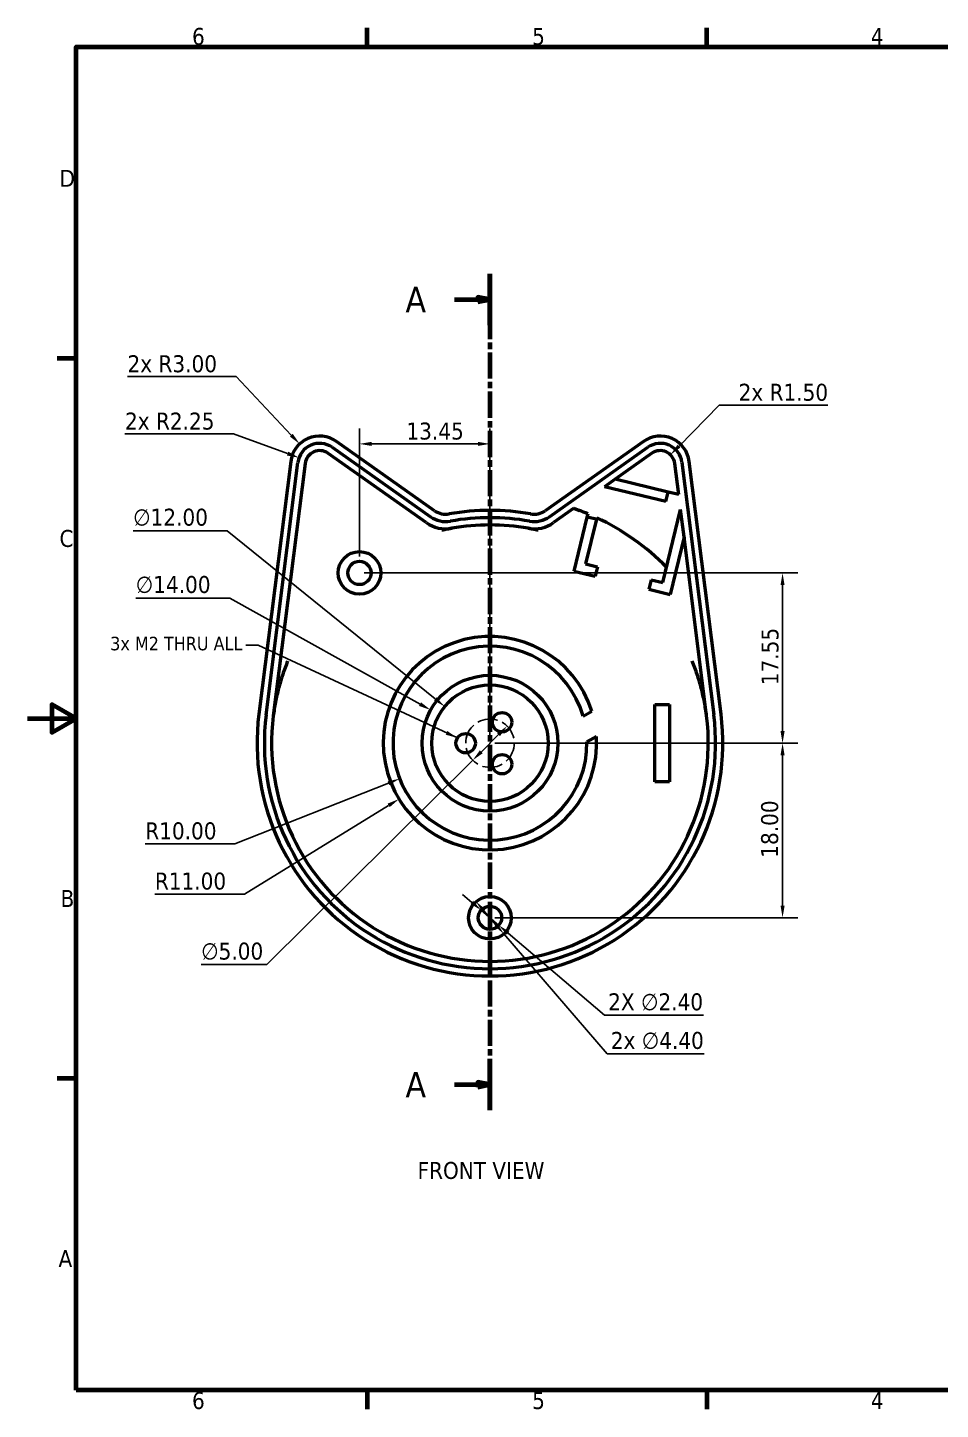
# Model space of a CAD drawing. Header units: millimetres. Extents: x 0 to 210, y 0 to 149.
# Drawn here: x 0 to 94, y 3 to 145.5 of the extents above; entities that cross this region are included whole.
import ezdxf

# ---------------------------------------------------------------- set-up
doc = ezdxf.new("R2010")
doc.units = ezdxf.units.MM
doc.header["$LTSCALE"] = 0.5
doc.linetypes.add('CHAIN', pattern=[0.3543, 0.2362, -0.0295, 0.0591, -0.0295])
doc.linetypes.add('DASHED', pattern=[0.2068, 0.1655, -0.0413])
for name, color, linetype, lineweight in [('Border (ISO)', 7, 'Continuous', 70), ('Dimension (ISO)', 7, 'Continuous', 25), ('Section Line (ISO)', 7, 'CHAIN', 70), ('Sketch Geometry (ISO)', 7, 'Continuous', 25), ('Symbol (ISO)', 7, 'Continuous', 25), ('Visible (ISO)', 7, 'Continuous', 50)]:
    doc.layers.add(name, color=color, linetype=linetype, lineweight=lineweight)
doc.styles.add('Label Text (ISO)', font='tahoma.ttf')
doc.styles.add('Note Text (ISO)', font='tahoma.ttf')
doc.dimstyles.new('Default (ISO)', dxfattribs={"dimscale": 0.5, "dimtxt": 3.5, "dimasz": 2.5, "dimexe": 3.175, "dimexo": 1, "dimgap": 0.762, "dimtad": 1, "dimtoh": 1, "dimzin": 0, "dimdsep": 46, "dimtxsty": 'Note Text (ISO)', "dimcen": 0.09, "dimdle": 10, "dimclrd": 256, "dimclre": 256, "dimclrt": 256, "dimazin": 0, "dimtfac": 1.001486, "dimtmove": 0, "dimatfit": 3, "dimfxl": 0, "dimtolj": 1, "dimtzin": 0, "dimlwd": -1, "dimlwe": -1, "dimarcsym": 0})
doc.dimstyles.new('Default - Method 1b (ISO)$7', dxfattribs={"dimscale": 0.5, "dimtxt": 3.5, "dimasz": 2.5, "dimexe": 3.175, "dimexo": 0, "dimgap": 0.762, "dimtad": 1, "dimtoh": 1, "dimtxsty": 'Note Text (ISO)', "dimcen": 0.09, "dimdle": 10, "dimclrd": 256, "dimclre": 256, "dimclrt": 256, "dimazin": 2, "dimtfac": 1, "dimtmove": 0, "dimatfit": 3, "dimfxl": 0, "dimtolj": 1, "dimlwd": -1, "dimlwe": -1, "dimarcsym": 0})

# ---------------------------------------------------------------- blocks, each defined once
blk = doc.blocks.new('Borders Default Border')
at = {"layer": 'Border (ISO)'}
for p, q in [((70, 287), (70, 290.9)), ((140, 287), (140, 290.9)), ((10, 222.75), (6.1, 222.75)), ((10, 74.25), (6.1, 74.25)), ((70, 10), (70, 6.1)), ((140, 10), (140, 6.1))]:
    blk.add_line(p, q, dxfattribs=at)
at = {"layer": 'Border (ISO)', "flags": 128}
for points in [[(10, 10), (10, 287), (410, 287), (410, 10), (10, 10)], [(0, 148.5), (10, 148.5), (5, 151.39), (5, 145.61), (10, 148.5)]]:
    blk.add_lwpolyline(points, dxfattribs=at)
at = {"layer": 'Border (ISO)', "char_height": 3.5, "attachment_point": 7, "style": 'Note Text (ISO)'}
for s, insert in [('6', (33.88, 287.33)), ('5', (103.98, 287.33)), ('4', (173.78, 287.4)), ('D', (6.57, 258.13)), ('C', (6.56, 183.81)), ('B', (6.78, 109.63)), ('A', (6.36, 35.38)), ('6', (33.88, 6.03)), ('5', (103.98, 6.03)), ('4', (173.78, 6.1))]:
    blk.add_mtext(s, dxfattribs=dict(at, insert=insert))
blk = doc.blocks.new('*D7')
at = {"layer": 'Defpoints', "color": 0, "transparency": 16777216}
for p in [(49.41, 73.46), (45.86, 69.94)]:
    blk.add_point(p, dxfattribs=at)
at = {"layer": 'Dimension (ISO)', "transparency": 16777216}
for p, q in [((48.53, 72.58), (46.75, 70.82)), ((45.86, 69.94), (24.64, 48.88)), ((24.64, 48.88), (17.88, 48.88))]:
    blk.add_line(p, q, dxfattribs=at)
for points in [[(48.38, 72.73), (48.67, 72.43), (49.41, 73.46)], [(46.6, 70.97), (46.9, 70.67), (45.86, 69.94)]]:
    blk.add_solid(points, dxfattribs=at)
at = {"layer": 'Dimension (ISO)', "transparency": 16777216, "insert": (17.88, 51.14), "char_height": 1.75, "attachment_point": 1, "style": 'Note Text (ISO)'}
blk.add_mtext('\\A1;∅5.00', dxfattribs=at)
blk = doc.blocks.new('*D8')
at = {"layer": 'Defpoints', "color": 0, "transparency": 16777216}
for p in [(47.64, 102.56), (34.19, 90.45), (47.64, 71.7)]:
    blk.add_point(p, dxfattribs=at)
at = {"layer": 'Dimension (ISO)', "transparency": 16777216}
for p, q in [((34.19, 90.95), (34.19, 104.15)), ((47.64, 72.2), (47.64, 104.15)), ((35.44, 102.56), (46.39, 102.56))]:
    blk.add_line(p, q, dxfattribs=at)
for points in [[(35.44, 102.77), (35.44, 102.35), (34.19, 102.56)], [(46.39, 102.77), (46.39, 102.35), (47.64, 102.56)]]:
    blk.add_solid(points, dxfattribs=at)
at = {"layer": 'Dimension (ISO)', "transparency": 16777216, "insert": (39.03, 104.76), "char_height": 1.75, "attachment_point": 1, "style": 'Note Text (ISO)'}
blk.add_mtext('\\A1;13.45', dxfattribs=at)
blk = doc.blocks.new('*D9')
at = {"layer": 'Defpoints', "color": 0, "transparency": 16777216}
for p in [(34.19, 89.25), (77.79, 89.25), (47.64, 71.7)]:
    blk.add_point(p, dxfattribs=at)
at = {"layer": 'Dimension (ISO)', "transparency": 16777216}
for p, q in [((34.69, 89.25), (79.38, 89.25)), ((77.79, 72.95), (77.79, 88)), ((48.14, 71.7), (79.38, 71.7))]:
    blk.add_line(p, q, dxfattribs=at)
for points in [[(77.58, 88), (78, 88), (77.79, 89.25)], [(77.58, 72.95), (78, 72.95), (77.79, 71.7)]]:
    blk.add_solid(points, dxfattribs=at)
at = {"layer": 'Dimension (ISO)', "transparency": 16777216, "insert": (75.62, 77.68), "char_height": 1.75, "attachment_point": 1, "rotation": 90, "style": 'Note Text (ISO)'}
blk.add_mtext('\\A1;17.55', dxfattribs=at)
blk = doc.blocks.new('2dTransSection0')
at = {"layer": 'Section Line (ISO)', "linetype": 'CHAIN', "ltscale": 45.695759}
blk.add_line((95.28, 240.19), (95.28, 67.7), dxfattribs=at)
at = {"layer": 'Section Line (ISO)', "linetype": 'Continuous', "lineweight": 140}
for p, q in [((95.28, 240.19), (95.28, 229.6)), ((95.28, 78.29), (95.28, 67.7))]:
    blk.add_line(p, q, dxfattribs=at)
at = {"layer": 'Section Line (ISO)', "linetype": 'Continuous'}
for p, q in [((87.99, 234.9), (92.78, 234.9)), ((95.28, 234.9), (92.78, 235.4)), ((92.78, 235.4), (92.78, 234.4)), ((92.78, 234.9), (95.28, 234.9)), ((92.78, 234.4), (95.28, 234.9)), ((87.99, 73), (92.78, 73)), ((95.28, 73), (92.78, 73.5)), ((92.78, 73.5), (92.78, 72.5)), ((92.78, 73), (95.28, 73)), ((92.78, 72.5), (95.28, 73))]:
    blk.add_line(p, q, dxfattribs=at)
at = {"layer": 'Section Line (ISO)', "linetype": 'Continuous', "flags": 128}
for points in [[(92.78, 234.4), (95.28, 234.9), (92.78, 235.4), (92.78, 234.4)], [(92.78, 72.5), (95.28, 73), (92.78, 73.5), (92.78, 72.5)]]:
    blk.add_lwpolyline(points, dxfattribs=at)
at = {"layer": 'Section Line (ISO)'}
for points in [[(92.78, 234.4), (95.28, 234.9), (92.78, 235.4), (92.78, 234.4)], [(92.78, 72.5), (95.28, 73), (92.78, 73.5), (92.78, 72.5)]]:
    blk.add_solid(points, dxfattribs=at)
at = {"layer": 'Section Line (ISO)', "char_height": 5.25, "attachment_point": 7, "style": 'Label Text (ISO)'}
for insert in [(77.87, 232.27), (77.87, 70.37)]:
    blk.add_mtext('A ', dxfattribs=dict(at, insert=insert))
blk = doc.blocks.new('*D13')
at = {"layer": 'Defpoints', "color": 0, "transparency": 16777216}
for p in [(47.64, 71.7), (77.79, 71.7), (47.64, 53.7)]:
    blk.add_point(p, dxfattribs=at)
at = {"layer": 'Dimension (ISO)', "transparency": 16777216}
for p, q in [((48.14, 71.7), (79.38, 71.7)), ((77.79, 54.95), (77.79, 70.45)), ((48.14, 53.7), (79.38, 53.7))]:
    blk.add_line(p, q, dxfattribs=at)
for points in [[(77.58, 70.45), (78, 70.45), (77.79, 71.7)], [(77.58, 54.95), (78, 54.95), (77.79, 53.7)]]:
    blk.add_solid(points, dxfattribs=at)
at = {"layer": 'Dimension (ISO)', "transparency": 16777216, "insert": (75.58, 59.89), "char_height": 1.75, "attachment_point": 1, "rotation": 90, "style": 'Note Text (ISO)'}
blk.add_mtext('\\A1;18.00', dxfattribs=at)
blk = doc.blocks.new('*D14')
at = {"layer": 'Defpoints', "color": 0, "transparency": 16777216}
for p in [(47.64, 71.7), (38.27, 65.94)]:
    blk.add_point(p, dxfattribs=at)
at = {"layer": 'Dimension (ISO)', "transparency": 16777216}
for p, q in [((22.33, 56.15), (37.2, 65.29)), ((13.11, 56.15), (22.33, 56.15))]:
    blk.add_line(p, q, dxfattribs=at)
blk.add_solid([(37.09, 65.47), (37.31, 65.11), (38.27, 65.94)], dxfattribs=at)
at = {"layer": 'Dimension (ISO)', "transparency": 16777216, "insert": (13.11, 58.36), "char_height": 1.75, "attachment_point": 1, "style": 'Note Text (ISO)'}
blk.add_mtext('\\A1;R11.00', dxfattribs=at)
blk = doc.blocks.new('*D15')
at = {"layer": 'Defpoints', "color": 0, "transparency": 16777216}
for p in [(47.64, 71.7), (38.33, 68.04)]:
    blk.add_point(p, dxfattribs=at)
at = {"layer": 'Dimension (ISO)', "transparency": 16777216}
for p, q in [((21.34, 61.34), (37.17, 67.58)), ((12.12, 61.34), (21.34, 61.34))]:
    blk.add_line(p, q, dxfattribs=at)
blk.add_solid([(37.1, 67.77), (37.25, 67.38), (38.33, 68.04)], dxfattribs=at)
at = {"layer": 'Dimension (ISO)', "transparency": 16777216, "insert": (12.12, 63.54), "char_height": 1.75, "attachment_point": 1, "style": 'Note Text (ISO)'}
blk.add_mtext('\\A1;R10.00', dxfattribs=at)
blk = doc.blocks.new('*D16')
at = {"layer": 'Defpoints', "color": 0, "transparency": 16777216}
for p in [(41.53, 75.12), (53.75, 68.29)]:
    blk.add_point(p, dxfattribs=at)
at = {"layer": 'Dimension (ISO)', "transparency": 16777216}
for p, q in [((11.14, 86.67), (20.84, 86.67)), ((20.84, 86.67), (40.44, 75.72)), ((47.59, 71.7), (47.68, 71.7)), ((47.64, 71.66), (47.64, 71.75))]:
    blk.add_line(p, q, dxfattribs=at)
blk.add_solid([(40.54, 75.91), (40.33, 75.54), (41.53, 75.12)], dxfattribs=at)
at = {"layer": 'Dimension (ISO)', "transparency": 16777216, "insert": (11.14, 88.94), "char_height": 1.75, "attachment_point": 1, "style": 'Note Text (ISO)'}
blk.add_mtext('\\A1;∅14.00', dxfattribs=at)
blk = doc.blocks.new('*D17')
at = {"layer": 'Defpoints', "color": 0, "transparency": 16777216}
for p in [(42.98, 75.48), (52.3, 67.93)]:
    blk.add_point(p, dxfattribs=at)
at = {"layer": 'Dimension (ISO)', "transparency": 16777216}
for p, q in [((10.87, 93.61), (20.57, 93.61)), ((20.57, 93.61), (42, 76.26)), ((47.59, 71.7), (47.68, 71.7)), ((47.64, 71.66), (47.64, 71.75))]:
    blk.add_line(p, q, dxfattribs=at)
blk.add_solid([(42.13, 76.42), (41.87, 76.1), (42.98, 75.48)], dxfattribs=at)
at = {"layer": 'Dimension (ISO)', "transparency": 16777216, "insert": (10.87, 95.88), "char_height": 1.75, "attachment_point": 1, "style": 'Note Text (ISO)'}
blk.add_mtext('\\A1;∅12.00', dxfattribs=at)
blk = doc.blocks.new('*D18')
at = {"layer": 'Defpoints', "color": 0, "transparency": 16777216}
for p in [(46.73, 54.48), (48.55, 52.92)]:
    blk.add_point(p, dxfattribs=at)
at = {"layer": 'Dimension (ISO)', "transparency": 16777216}
for p, q in [((45.77, 55.29), (44.82, 56.1)), ((46.73, 54.48), (48.55, 52.92)), ((49.5, 52.11), (59.44, 43.65)), ((59.44, 43.65), (69.63, 43.65))]:
    blk.add_line(p, q, dxfattribs=at)
for points in [[(45.91, 55.45), (45.64, 55.13), (46.73, 54.48)], [(49.64, 52.27), (49.37, 51.95), (48.55, 52.92)]]:
    blk.add_solid(points, dxfattribs=at)
at = {"layer": 'Dimension (ISO)', "transparency": 16777216, "insert": (59.82, 45.91), "char_height": 1.75, "attachment_point": 1, "style": 'Note Text (ISO)'}
blk.add_mtext('\\A1;\\fTahoma|b0|i0;2X ∅2.40 ', dxfattribs=at)
blk = doc.blocks.new('*D19')
at = {"layer": 'Defpoints', "color": 0, "transparency": 16777216}
for p in [(28.03, 102.55), (30.08, 100.37)]:
    blk.add_point(p, dxfattribs=at)
at = {"layer": 'Dimension (ISO)', "transparency": 16777216}
for p, q in [((10.29, 109.5), (21.48, 109.5)), ((21.48, 109.5), (27.17, 103.46))]:
    blk.add_line(p, q, dxfattribs=at)
blk.add_solid([(27.32, 103.6), (27.02, 103.32), (28.03, 102.55)], dxfattribs=at)
at = {"layer": 'Dimension (ISO)', "transparency": 16777216, "insert": (10.29, 111.7), "char_height": 1.75, "attachment_point": 1, "style": 'Note Text (ISO)'}
blk.add_mtext('\\A1;\\fTahoma|b0|i0;2x R3.00', dxfattribs=at)
blk = doc.blocks.new('*D20')
at = {"layer": 'Defpoints', "color": 0, "transparency": 16777216}
for p in [(27.97, 101.13), (30.08, 100.37)]:
    blk.add_point(p, dxfattribs=at)
at = {"layer": 'Dimension (ISO)', "transparency": 16777216}
for p, q in [((10.03, 103.59), (21.2, 103.59)), ((21.2, 103.59), (26.79, 101.56))]:
    blk.add_line(p, q, dxfattribs=at)
blk.add_solid([(26.86, 101.76), (26.72, 101.36), (27.97, 101.13)], dxfattribs=at)
at = {"layer": 'Dimension (ISO)', "transparency": 16777216, "insert": (10.03, 105.79), "char_height": 1.75, "attachment_point": 1, "style": 'Note Text (ISO)'}
blk.add_mtext('\\A1;\\fTahoma|b0|i0;2x R2.25', dxfattribs=at)
blk = doc.blocks.new('*D21')
at = {"layer": 'Defpoints', "color": 0, "transparency": 16777216}
for p in [(66.24, 101.44), (65.19, 100.37)]:
    blk.add_point(p, dxfattribs=at)
at = {"layer": 'Dimension (ISO)', "transparency": 16777216}
for p, q in [((71.26, 106.56), (67.12, 102.33)), ((82.45, 106.56), (71.26, 106.56))]:
    blk.add_line(p, q, dxfattribs=at)
blk.add_solid([(66.97, 102.48), (67.27, 102.19), (66.24, 101.44)], dxfattribs=at)
at = {"layer": 'Dimension (ISO)', "transparency": 16777216, "insert": (73.26, 108.76), "char_height": 1.75, "attachment_point": 1, "style": 'Note Text (ISO)'}
blk.add_mtext('\\A1;\\fTahoma|b0|i0;2x R1.50', dxfattribs=at)
blk = doc.blocks.new('*D22')
at = {"layer": 'Defpoints', "color": 0, "transparency": 16777216}
for p in [(46.2, 55.37), (49.07, 52.03)]:
    blk.add_point(p, dxfattribs=at)
at = {"layer": 'Dimension (ISO)', "transparency": 16777216}
for p, q in [((47.02, 54.42), (48.26, 52.98)), ((49.07, 52.03), (59.71, 39.67)), ((59.71, 39.67), (69.7, 39.67))]:
    blk.add_line(p, q, dxfattribs=at)
for points in [[(47.18, 54.56), (46.86, 54.29), (46.2, 55.37)], [(48.42, 53.12), (48.1, 52.85), (49.07, 52.03)]]:
    blk.add_solid(points, dxfattribs=at)
at = {"layer": 'Dimension (ISO)', "transparency": 16777216, "insert": (60.09, 41.93), "char_height": 1.75, "attachment_point": 1, "style": 'Note Text (ISO)'}
blk.add_mtext('\\A1;\\fTahoma|b0|i0;2x ∅4.40', dxfattribs=at)

msp = doc.modelspace()

# ---------------------------------------------------------------- linework, layer by layer
at = {"layer": 'Sketch Geometry (ISO)', "linetype": 'DASHED', "ltscale": 25.31909}
msp.add_circle((47.6385, 71.7012), 2.5, dxfattribs=at)
at = {"layer": 'Visible (ISO)'}
for p, q in [((41.9407, 95.6674), (31.8147, 102.8183)), ((63.4623, 102.8183), (53.3362, 95.6674)), ((41.0754, 94.4421), (30.9494, 101.593)), ((31.382, 102.2057), (41.5081, 95.0547)), ((53.7689, 95.0547), (63.8949, 102.2057)), ((64.3276, 101.593), (60.5275, 98.9095)), ((27.1076, 100.7428), (23.8267, 74.7012)), ((24.5708, 74.6075), (27.8518, 100.649)), ((28.5959, 100.5553), (25.3149, 74.5137)), ((67.0881, 97.3248), (66.6811, 100.5553)), ((67.4252, 100.649), (70.7061, 74.6075)), ((71.4502, 74.7012), (68.1693, 100.7428)), ((60.5275, 98.9095), (59.4421, 98.1429)), ((66.0075, 97.5858), (60.5275, 98.9095)), ((65.7727, 96.6137), (59.4421, 98.1429)), ((65.7727, 96.6137), (66.0075, 97.5858)), ((67.0881, 97.3248), (66.0075, 97.5858)), ((56.2903, 95.9172), (54.2015, 94.4421)), ((56.2903, 95.9172), (56.8518, 95.7016)), ((65.4612, 88.2531), (67.2815, 95.7892)), ((67.6342, 92.9902), (67.2815, 95.7892)), ((57.6313, 95.0208), (56.2836, 89.4413)), ((58.6034, 94.786), (57.4904, 90.1785)), ((57.7117, 95.3536), (57.6313, 95.0208)), ((58.6034, 94.786), (57.6313, 95.0208)), ((58.6034, 94.786), (58.6397, 94.9365)), ((67.6342, 92.9902), (66.1984, 87.0463)), ((69.962, 74.5137), (67.6342, 92.9902)), ((57.4904, 90.1785), (58.7055, 89.885)), ((58.7055, 89.885), (58.4707, 88.913)), ((56.2836, 89.4413), (58.4707, 88.913)), ((64.2461, 88.5466), (64.0113, 87.5746)), ((64.2461, 88.5466), (65.4612, 88.2531)), ((64.0113, 87.5746), (66.1984, 87.0463)), ((64.6385, 67.7012), (64.6385, 75.7012)), ((64.6385, 75.7012), (66.1385, 75.7012)), ((66.1385, 75.7012), (66.1385, 67.7012)), ((57.2434, 74.4843), (58.1329, 74.9978)), ((58.6169, 72.3905), (57.6377, 71.8252)), ((66.1385, 67.7012), (64.6385, 67.7012))]:
    msp.add_line(p, q, dxfattribs=at)
for centre, radius in [((34.1885, 89.2512), 2.2), ((34.1885, 89.2512), 1.2), ((47.6385, 71.7012), 7), ((47.6385, 71.7012), 6), ((48.8885, 73.8663), 1), ((45.1385, 71.7012), 1), ((48.8885, 69.5361), 1), ((47.6385, 53.7012), 2.2), ((47.6385, 53.7012), 1.2)]:
    msp.add_circle(centre, radius, dxfattribs=at)
for centre, radius, start, end in [((30.0841, 100.3678), 3, 54.770511, 172.819244), ((30.0841, 100.3678), 2.25, 54.770511, 172.819244), ((65.1928, 100.3678), 3, 7.180756, 125.229489), ((65.1928, 100.3678), 2.25, 7.180756, 125.229489), ((30.0841, 100.3678), 1.5, 54.770511, 172.819244), ((65.1928, 100.3678), 1.5, 7.180756, 125.229489), ((43.0944, 97.301), 2, 234.770511, 280.065342), ((47.6385, 71.7012), 24, 79.934658, 100.065342), ((52.1825, 97.301), 2, 259.934658, 305.229489), ((47.6385, 71.7012), 25.7081, 66.931489, 68.998991), ((43.0944, 97.301), 3.5, 234.770511, 280.065342), ((43.0944, 97.301), 2.75, 234.770511, 280.065342), ((47.6385, 71.7012), 23.25, 79.934658, 100.065342), ((47.6385, 71.7012), 22.5, 79.934658, 100.065342), ((52.1825, 97.301), 3.5, 259.934658, 305.229489), ((52.1825, 97.301), 2.75, 259.934658, 305.229489), ((47.6385, 71.7012), 25.7081, 44.905541, 64.663777), ((47.6385, 71.7012), 11, 17.439141, 3.592704), ((47.6385, 71.7012), 10, 16.159246, 0.7104), ((47.6385, 71.7012), 24, 172.819244, 7.180756), ((47.6385, 71.7012), 23.25, 172.819244, 7.180756), ((47.6385, 71.7012), 22.5, 172.819244, 7.180756)]:
    msp.add_arc(centre, radius, start, end, dxfattribs=at)
for points, knots in [([(43.7061, 93.8549), (43.7061, 93.8549), (43.6803, 93.8504), (43.5812, 93.8324), (43.5082, 93.8191), (43.4166, 93.8016), (43.3497, 93.7888), (43.2729, 93.7738), (43.0407, 93.7269), (42.8692, 93.6908), (42.682, 93.6485)], [0, 0, 0, 0, 0.071429811, 0.071429811, 0.142859622, 0.142859622, 0.142859622, 0.194972267, 0.194972267, 0.285719244, 0.285719244, 0.285719244, 0.285719244]), ([(52.5949, 93.6485), (52.4077, 93.6908), (52.2363, 93.7269), (52.004, 93.7738), (51.9273, 93.7888), (51.8604, 93.8016), (51.7687, 93.8191), (51.6957, 93.8324), (51.5967, 93.8504), (51.5708, 93.8549), (51.5708, 93.8549)], [0.432089357, 0.432089357, 0.432089357, 0.432089357, 0.522836335, 0.522836335, 0.57494898, 0.57494898, 0.57494898, 0.646378791, 0.646378791, 0.717808602, 0.717808602, 0.717808602, 0.717808602]), ([(26.7929, 80.1695), (26.6065, 79.7106), (26.4359, 79.2473), (26.1264, 78.3137), (25.9875, 77.8433), (25.8644, 77.3706), (25.7413, 76.8978), (25.6341, 76.4226), (25.451, 75.4695), (25.3752, 74.9917), (25.3149, 74.5137)], [0.800322723, 0.800322723, 0.800322723, 0.800322723, 0.979727388, 0.979727388, 1.159132052, 1.159132052, 1.159132052, 1.338536717, 1.338536717, 1.517941382, 1.517941382, 1.517941382, 1.517941382]), ([(69.962, 74.5137), (69.9018, 74.9917), (69.826, 75.4695), (69.6429, 76.4226), (69.5356, 76.8978), (69.4125, 77.3706), (69.2894, 77.8433), (69.1505, 78.3137), (68.841, 79.2473), (68.6705, 79.7106), (68.4841, 80.1695)], [-0.002407598, -0.002407598, -0.002407598, -0.002407598, 0.176995737, 0.176995737, 0.356399071, 0.356399071, 0.356399071, 0.535802406, 0.535802406, 0.71520574, 0.71520574, 0.71520574, 0.71520574])]:
    msp.add_open_spline(points, degree=3, knots=knots, dxfattribs=at)

# ---------------------------------------------------------------- block references
at = {"xscale": 0.5, "yscale": 0.5, "zscale": 0.5}
msp.add_blockref('Borders Default Border', (0, 0), dxfattribs=at)
at = {"layer": 'Section Line (ISO)', "xscale": 0.5, "yscale": 0.5, "zscale": 0.5}
msp.add_blockref('2dTransSection0', (0, 0), dxfattribs=at)

# ---------------------------------------------------------------- texts
at = {"layer": 'Symbol (ISO)', "style": 'Note Text (ISO)'}
for s, insert, char_height, width, attachment_point in [('\\fTahoma|b0|i0;{\\H1.3950;3x M2 THRU ALL}', (22.1188, 82.6734), 1.395, 14.242792, 3), ('\\fTahoma|b0|i0;FRONT VIEW', (40.1769, 28.5248), 1.75, 14.069489, 1)]:
    msp.add_mtext(s, dxfattribs=dict(at, insert=insert, char_height=char_height, width=width, attachment_point=attachment_point))

# ---------------------------------------------------------------- dimensions: what is measured, and where the dimension line sits
at = {"layer": 'Dimension (ISO)'}
for center, mpoint, picture, middle in [((30.0841, 100.3678), (28.0269, 102.5513), '*D19', (14.8917, 109.4988)), ((65.1928, 100.3678), (66.243, 101.4388), '*D21', (77.8548, 106.5608)), ((30.0841, 100.3678), (27.9688, 101.1346), '*D20', (14.6116, 103.588))]:
    dim = msp.add_radius_dim(center=center, mpoint=mpoint, text='\\fTahoma|b0|i0;2x <>', dimstyle='Default (ISO)', override={"dimgap": 0.762, "dimtih": 1, "dimdec": 2, "dimlfac": 1, "dimcen": 0, "dimtol": 0, "dimlim": 0, "dimtp": 0, "dimtm": 0, "dimtdec": 2, "dimtofl": 0}, dxfattribs=at)
    dim.commit()
    dim.dimension.update_dxf_attribs({"geometry": picture, "text_midpoint": middle, "dimtype": 164})
for base, p1, p2, angle, picture, middle in [((47.6385, 102.5583), (34.1885, 90.4512), (47.6385, 71.7012), 180, '*D8', (41.8242, 102.5583)), ((77.7905, 89.2512), (47.6385, 71.7012), (34.1885, 89.2512), 90, '*D9', (77.7905, 80.4812)), ((77.7905, 71.7012), (47.6385, 53.7012), (47.6385, 71.7012), 90, '*D13', (77.7905, 62.6962))]:
    dim = msp.add_linear_dim(base=base, p1=p1, p2=p2, angle=angle, dimstyle='Default (ISO)', override={"dimgap": 0.762, "dimtoh": 0, "dimdec": 2, "dimtol": 0, "dimlim": 0, "dimtp": 0, "dimtm": 0, "dimtdec": 2, "dimtofl": 0, "dimatfit": 1}, dxfattribs=at)
    dim.commit()
    dim.dimension.update_dxf_attribs({"geometry": picture, "text_midpoint": middle, "dimtype": 160})
for p1, p2, override, picture, middle in [((52.3019, 67.926), (42.975, 75.4764), {"dimgap": 0.762, "dimtih": 1, "dimdec": 2, "dimlfac": 1, "dimtol": 0, "dimlim": 0, "dimtp": 0, "dimtm": 0, "dimtdec": 2, "dimtofl": 0}, '*D17', (14.7179, 93.6137)), ((53.7495, 68.2873), (41.5274, 75.1151), {"dimgap": 0.762, "dimtih": 1, "dimdec": 2, "dimlfac": 1, "dimtol": 0, "dimlim": 0, "dimtp": 0, "dimtm": 0, "dimtdec": 2, "dimtofl": 0}, '*D16', (14.9884, 86.6717)), ((49.4131, 73.4621), (45.8638, 69.9403), {"dimgap": 0.762, "dimtih": 1, "dimdec": 2, "dimlfac": 1, "dimtol": 0, "dimlim": 0, "dimtp": 0, "dimtm": 0, "dimtdec": 2, "dimatfit": 2}, '*D7', (21.0667, 48.8767))]:
    dim = msp.add_diameter_dim_2p(p1=p1, p2=p2, dimstyle='Default (ISO)', override=override, dxfattribs=at)
    dim.commit()
    dim.dimension.update_dxf_attribs({"geometry": picture, "text_midpoint": middle, "dimtype": 163})
for mpoint, picture, middle in [((38.3347, 68.0353), '*D15', (15.7181, 61.3376)), ((38.2656, 65.9436), '*D14', (16.7099, 56.1536))]:
    dim = msp.add_radius_dim(center=(47.6385, 71.7012), mpoint=mpoint, dimstyle='Default (ISO)', override={"dimgap": 0.762, "dimtih": 1, "dimdec": 2, "dimlfac": 1, "dimcen": 0, "dimtol": 0, "dimlim": 0, "dimtp": 0, "dimtm": 0, "dimtdec": 2, "dimtofl": 0}, dxfattribs=at)
    dim.commit()
    dim.dimension.update_dxf_attribs({"geometry": picture, "text_midpoint": middle, "dimtype": 164})
for p1, p2, text, picture, middle in [((46.7251, 54.4795), (48.5518, 52.9229), '\\fTahoma|b0|i0;2X <> ', '*D18', (64.7212, 43.6487)), ((46.2038, 55.3691), (49.0731, 52.0333), '\\fTahoma|b0|i0;2x <>', '*D22', (64.8949, 39.665))]:
    dim = msp.add_diameter_dim_2p(p1=p1, p2=p2, text=text, dimstyle='Default (ISO)', override={"dimgap": 0.762, "dimtih": 1, "dimdec": 2, "dimlfac": 1, "dimtol": 0, "dimlim": 0, "dimtp": 0, "dimtm": 0, "dimtdec": 2, "dimatfit": 2}, dxfattribs=at)
    dim.commit()
    dim.dimension.update_dxf_attribs({"geometry": picture, "text_midpoint": middle, "dimtype": 163})

# ---------------------------------------------------------------- leaders
at = {"layer": 'Symbol (ISO)', "annotation_type": 0, "has_hookline": 1, "hookline_direction": 1, "text_width": 14.1514}
msp.add_leader([(44.2954, 72.2389), (23.7498, 81.7984), (22.4998, 81.7984)], dimstyle='Default - Method 1b (ISO)$7', override={"dimtad": 0}, dxfattribs=at)

doc.saveas('drawing.dxf')
